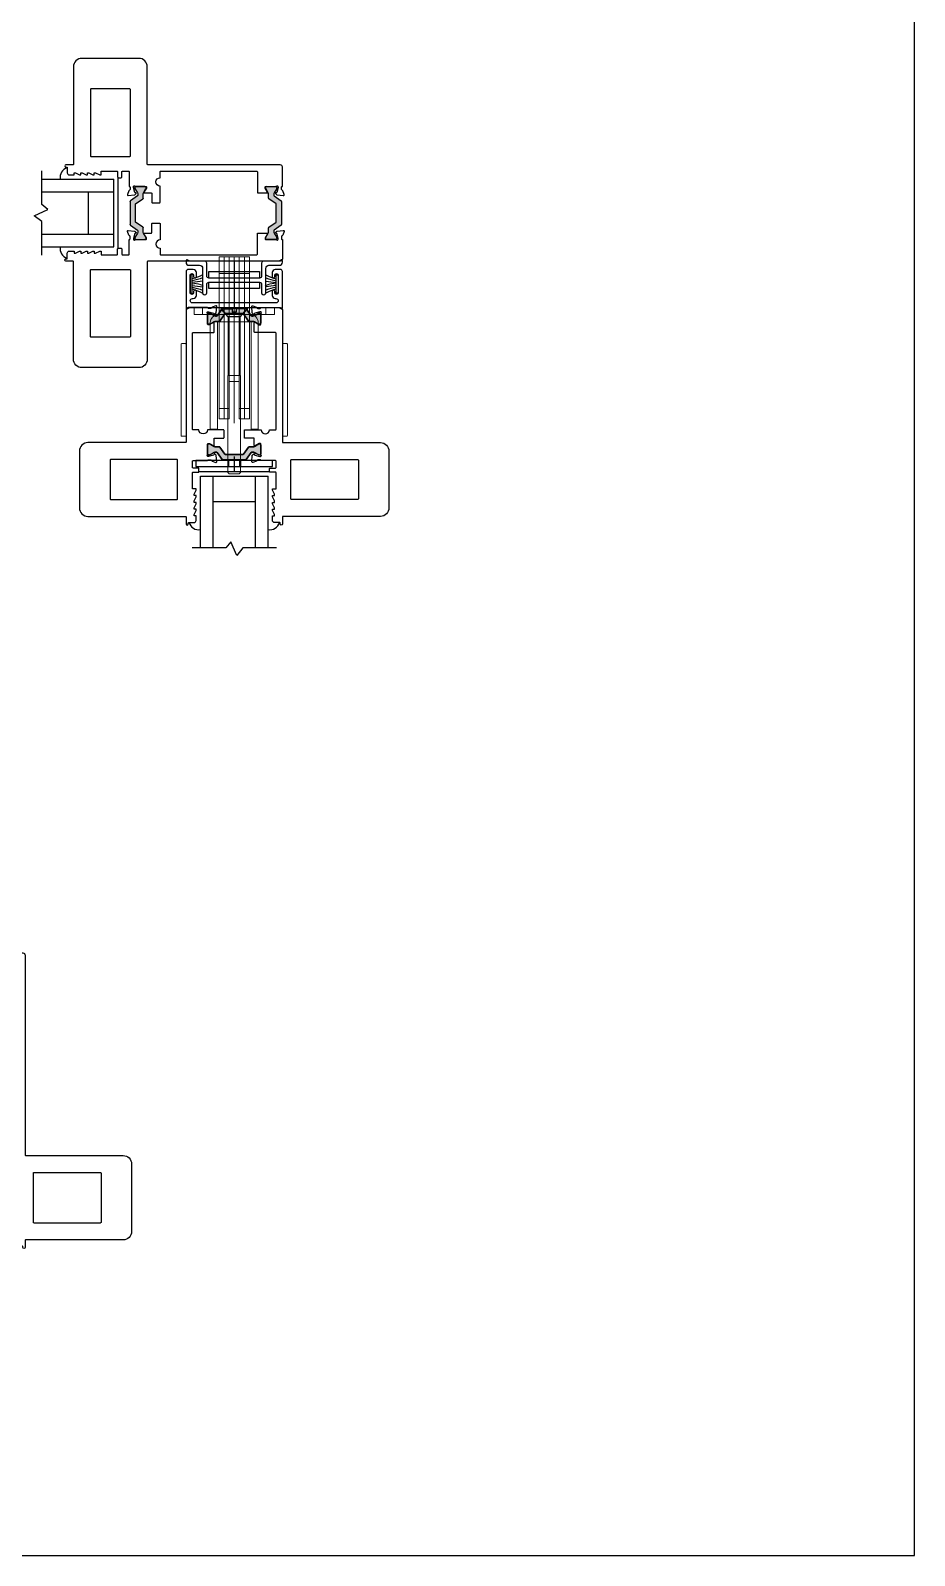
# Model space of a CAD drawing. Extents: x -60 to 43, y -8 to 33.
# Drawn here: x -3.27 to 9.82, y -7.82 to 14.77 of the extents above; entities that cross this region are included whole.
import ezdxf

# ---------------------------------------------------------------- set-up
doc = ezdxf.new("R2010")
doc.units = 0
doc.header["$LTSCALE"] = 0.25
doc.header["$MEASUREMENT"] = 0
doc.layers.get('0').update_dxf_attribs({"linetype": 'CONTINUOUS'})
for name, color, linetype in [('GLASS-VINYL', 7, 'CONTINUOUS'), ('Hardware', 7, 'CONTINUOUS'), ('I-STRUT', 7, 'CONTINUOUS'), ('SEAL', 7, 'CONTINUOUS'), ('TRACK', 7, 'CONTINUOUS'), ('VENT', 5, 'CONTINUOUS')]:
    doc.layers.add(name, color=color, linetype=linetype)
doc.layers.add('NO PLOT', color=40, linetype='CONTINUOUS', plot=False)
doc.styles.get("Standard").update_dxf_attribs({"font": 'simplex.shx'})

# ---------------------------------------------------------------- blocks, each defined once
blk = doc.blocks.new('*U63')
for centre, radius, start, end in [((-0.303, 1.135), 1.112, 287.4409, 295.9325), ((-0.19, 1.188), 1.16, 280.9256, 288.7507), ((-0.031, 1.124), 1.102, 273.1709, 281.1969), ((-0.031, -1.124), 1.102, 78.8031, 86.8291), ((-0.19, -1.188), 1.16, 71.2493, 79.0744), ((-0.303, -1.135), 1.112, 64.0675, 72.5591)]:
    blk.add_arc(centre, radius, start, end)
at = {"layer": 'SEAL'}
blk.add_lwpolyline([(0, -0.135), (0, 0.135), (0.03, 0.135), (0.03, -0.135)], close=True, dxfattribs=at)
at = {"layer": 'SEAL', "const_width": 0.015}
blk.add_lwpolyline([(0.03, 0, 0.219791), (0.196, 0.034)], format="xyb", dxfattribs=at)
at = {"flags": 9}
for tag, p in [('MANUFACTURER_PART_#', (0, -0.199)), ('FLEETWOOD_PART_#', (-0.001, -0.249))]:
    blk.add_attdef(tag, p, '', height=0.0312, dxfattribs=at)
blk = doc.blocks.new('24889_20mmX6mm_Std_I-Strut')
at = {"layer": 'I-STRUT'}
h = blk.add_hatch(color=256, dxfattribs=at)
h.dxf.hatch_style = 1
h.paths.add_polyline_path([(0.252, 0.109, -0.103471), (0.256, 0.112, -0.13774), (0.262, 0.114), (0.276, 0.114, -0.131652), (0.299, 0.108), (0.362, 0.072, 0.131652), (0.366, 0.071), (0.378, 0.071, 0.414214), (0.394, 0.087), (0.394, 0.22, 0.414214), (0.378, 0.236), (0.366, 0.236, 0.131652), (0.362, 0.235), (0.299, 0.199, -0.131652), (0.276, 0.193), (0.221, 0.193, 0.244698), (0.211, 0.188), (0.137, 0.082, -0.244698), (0.131, 0.079), (-0.131, 0.079, -0.244698), (-0.137, 0.082), (-0.211, 0.188, 0.244698), (-0.221, 0.193), (-0.276, 0.193, -0.131652), (-0.299, 0.199), (-0.323, 0.213), (-0.362, 0.235, 0.131652), (-0.366, 0.236), (-0.378, 0.236, 0.414214), (-0.394, 0.22), (-0.394, 0.087, 0.414214), (-0.378, 0.071), (-0.366, 0.071, 0.131652), (-0.362, 0.072), (-0.323, 0.094), (-0.299, 0.108, -0.131652), (-0.276, 0.114), (-0.262, 0.114, -0.244698), (-0.252, 0.109), (-0.179, 0.005, 0.244698), (-0.17, 0), (0.17, 0, 0.244698), (0.179, 0.005)])
for p, q in [((-0.378, 0.236), (-0.366, 0.236)), ((-0.362, 0.235), (-0.323, 0.213)), ((0.299, 0.199), (0.362, 0.235)), ((0.366, 0.236), (0.378, 0.236)), ((-0.394, 0.087), (-0.394, 0.22)), ((-0.366, 0.071), (-0.378, 0.071)), ((-0.323, 0.094), (-0.362, 0.072)), ((-0.323, 0.213), (-0.299, 0.199)), ((-0.299, 0.108), (-0.323, 0.094)), ((-0.276, 0.193), (-0.221, 0.193)), ((-0.262, 0.114), (-0.276, 0.114)), ((-0.179, 0.005), (-0.252, 0.109)), ((-0.211, 0.188), (-0.137, 0.082)), ((0.17, 0), (-0.17, 0)), ((-0.131, 0.079), (0.131, 0.079)), ((0.137, 0.082), (0.211, 0.188)), ((0.252, 0.109), (0.179, 0.005)), ((0.221, 0.193), (0.276, 0.193)), ((0.276, 0.114), (0.262, 0.114)), ((0.362, 0.072), (0.299, 0.108)), ((0.378, 0.071), (0.366, 0.071)), ((0.394, 0.22), (0.394, 0.087))]:
    blk.add_line(p, q, dxfattribs=at)
for centre, radius, start, end in [((-0.378, 0.22), 0.0157, 90, 180), ((-0.366, 0.228), 0.00827, 60, 90), ((0.366, 0.228), 0.00827, 90, 120), ((0.378, 0.22), 0.0157, 360, 90), ((-0.378, 0.087), 0.0157, 180, 270), ((-0.366, 0.079), 0.00827, 270, 300), ((-0.276, 0.24), 0.0472, 240, 270), ((-0.276, 0.067), 0.0472, 90, 120), ((-0.262, 0.102), 0.0118, 35, 90), ((-0.221, 0.181), 0.0118, 35, 90), ((-0.17, 0.012), 0.0118, 215, 270), ((-0.131, 0.087), 0.00787, 215, 270), ((0.131, 0.087), 0.00787, 270, 325), ((0.17, 0.012), 0.0118, 270, 325), ((0.221, 0.181), 0.0118, 90, 145), ((0.262, 0.102), 0.0118, 121.3703, 145), ((0.262, 0.102), 0.0118, 90, 121.3703), ((0.276, 0.24), 0.0472, 270, 300), ((0.276, 0.067), 0.0472, 60, 90), ((0.366, 0.079), 0.00827, 240, 270), ((0.378, 0.087), 0.0157, 270, 360)]:
    blk.add_arc(centre, radius, start, end, dxfattribs=at)
blk = doc.blocks.new('3779-1_HP-T_Archetype_Narrow_Lock_Stile_Component-1')
for points in [[(2.968, -1.753, 0.414214), (3.093, -1.628), (3.093, -0.185, -0.414214), (3.103, -0.175), (3.205, -0.175, 1), (3.205, -0.143), (3.195, -0.143, -0.414214), (3.185, -0.133), (3.185, -0.058, 0.414214), (3.154, -0.027), (3.085, -0.027), (3.085, -0.057), (3.065, -0.057), (3.005, -0.027), (2.985, -0.027), (2.985, -0.057), (2.965, -0.057), (2.905, -0.027), (2.885, -0.027), (2.885, -0.057), (2.865, -0.057), (2.805, -0.027), (2.785, -0.027), (2.785, -0.057), (2.765, -0.057), (2.705, -0.027), (2.685, -0.027), (2.685, -0.082), (2.449, -0.082, -0.414214), (2.439, -0.072), (2.439, 0.005, 0.414214), (2.429, 0.015), (2.387, 0.015, 0.414214), (2.377, 0.005), (2.377, -0.072, -0.414214), (2.367, -0.082), (2.277, -0.082, -0.414214), (2.267, -0.072), (2.267, 0.144, -0.414214), (2.255, 0.155), (2.255, 0.19, -0.359508), (2.265, 0.202, 0.263725), (2.274, 0.209), (2.293, 0.264), (2.293, 0.264, 0.548619), (2.281, 0.279), (2.19, 0.271, 0.176327), (2.183, 0.268), (2.169, 0.254, 0.57735), (2.172, 0.241), (2.176, 0.24, -0.267949), (2.185, 0.232), (2.204, 0.159, -0.065543), (2.204, 0.156), (2.204, 0.148, -0.6885), (2.184, 0.14, 0.213422), (2.175, 0.144), (2.023, 0.144, -0.414214), (2.011, 0.155), (2.011, 0.164, -0.137872), (2.013, 0.17), (2.049, 0.229, 0.585524), (2.042, 0.241), (1.94, 0.241, -0.414214), (1.935, 0.246), (1.935, 0.377, 0.414214), (1.925, 0.387), (1.82, 0.387, 0.414214), (1.81, 0.377), (1.81, 0.14, -1), (1.81, 0.015), (1.81, -0.072, -0.414214), (1.8, -0.082), (0.38, -0.082, -0.406968), (0.37, -0.072), (0.37, 0.231, 0.414214), (0.36, 0.241), (0.225, 0.241, 0.585524), (0.218, 0.229), (0.254, 0.17, -0.137872), (0.256, 0.164), (0.256, 0.155, -0.414214), (0.244, 0.144), (0.092, 0.144, 0.213422), (0.083, 0.14, -0.6885), (0.063, 0.148), (0.063, 0.156, -0.065543), (0.063, 0.159), (0.082, 0.232, -0.267949), (0.091, 0.24), (0.095, 0.241, 0.57735), (0.098, 0.254), (0.084, 0.268, 0.176327), (0.077, 0.271), (-0.014, 0.279, 0.548619), (-0.026, 0.264), (-0.026, 0.264), (-0.007, 0.209, 0.263725), (0.002, 0.202, -0.359508), (0.012, 0.19), (0.012, 0.155, -0.414214), (0, 0.144), (0, -0.144, 0.414214), (0.031, -0.175), (1.99, -0.175, -0.414214), (2, -0.185), (2, -1.628, 0.414214), (2.125, -1.753)], [(2.25, -0.31), (2.25, -1.29, 0.414214), (2.26, -1.3), (2.833, -1.3, 0.414214), (2.843, -1.29), (2.843, -0.31, 0.414214), (2.833, -0.3), (2.26, -0.3, 0.414214)]]:
    blk.add_lwpolyline(points, format="xyb", close=True)
blk = doc.blocks.new('3779-HP2-T-Archetype_Narrow_Lock_Stile')
at = {"xscale": -1, "rotation": 180}
blk.add_blockref('3779-1_HP-T_Archetype_Narrow_Lock_Stile_Component-1', (0.058, 0.538), dxfattribs=at)
blk.add_blockref('3779-1_HP-T_Archetype_Narrow_Lock_Stile_Component-1', (0.058, -0.538))
at = {"layer": 'I-STRUT', "rotation": 270}
blk.add_blockref('24889_20mmX6mm_Std_I-Strut', (0.07, 0), dxfattribs=at)
at = {"layer": 'I-STRUT', "xscale": -1, "rotation": 90}
blk.add_blockref('24889_20mmX6mm_Std_I-Strut', (2.313, 0), dxfattribs=at)
blk = doc.blocks.new('HP2-T-Archetype-Narrow-Lock-Stile')
at = {"color": 7, "linetype": 'Continuous', "lineweight": 15}
for p, q in [((0.806, 0.778), (0.806, 0.723)), ((0.931, 0.788), (0.816, 0.788)), ((2.056, 0.788), (0.931, 0.788)), ((2.171, 0.788), (2.056, 0.788)), ((2.181, 0.778), (2.181, 0.723)), ((0.273, 0.594), (0.378, 0.594)), ((0.273, 0.469), (0.273, 0.594)), ((0.378, 0.469), (0.273, 0.469)), ((0.273, -0.469), (0.273, 0.469)), ((0.378, 0.594), (0.378, 0.469)), ((0.378, -0.469), (0.378, 0.469)), ((0.483, -0.237), (0.483, 0.236)), ((2.073, 0.355), (0.497, 0.355)), ((0.497, 0.25), (2.073, 0.25)), ((2.059, 0.25), (1.659, 0.25)), ((2.073, 0.25), (2.073, 0.355)), ((-0.479, 0.225), (-0.479, -0.225)), ((-0.479, 0.225), (1.921, 0.225)), ((1.921, 0.15), (-0.479, 0.15)), ((1.921, 0.075), (-0.479, 0.075)), ((-0.229, -0.225), (-0.229, 0.225)), ((0.412, 0.089), (1.282, 0.089)), ((1.369, 0.075), (1.369, -0.075)), ((1.771, 0.225), (1.771, 0.075)), ((1.921, 0.225), (1.921, 0.075)), ((1.369, 0), (-0.479, 0)), ((-0.479, -0.075), (1.921, -0.075)), ((-0.479, -0.15), (1.921, -0.15)), ((1.921, -0.225), (-0.479, -0.225)), ((0.019, 0), (1.985, 0)), ((0.412, -0.089), (1.282, -0.089)), ((1.771, -0.075), (1.771, -0.225)), ((1.921, -0.075), (1.921, -0.225)), ((2.073, -0.25), (0.497, -0.25)), ((0.497, -0.355), (2.073, -0.355)), ((2.059, -0.25), (1.659, -0.25)), ((2.073, -0.25), (2.073, -0.355)), ((0.273, -0.469), (0.378, -0.469)), ((0.273, -0.594), (0.273, -0.469)), ((0.378, -0.594), (0.273, -0.594)), ((0.378, -0.469), (0.378, -0.594)), ((0.806, -0.778), (0.806, -0.723)), ((0.931, -0.788), (0.816, -0.788)), ((2.056, -0.788), (0.931, -0.788)), ((2.171, -0.788), (2.056, -0.788)), ((2.181, -0.778), (2.181, -0.723))]:
    blk.add_line(p, q, dxfattribs=at)
at = {"color": 7, "ltscale": 0.5}
for p, q in [((0.366, 0.125), (0.273, 0.205)), ((2.54, 0.095), (2.63, 0.095)), ((2.555, 0.08), (2.54, 0.095)), ((2.615, 0.08), (2.555, 0.08)), ((2.615, 0.08), (2.63, 0.095)), ((0.273, -0.206), (0.366, -0.125)), ((2.54, -0.095), (2.555, -0.08)), ((2.54, -0.095), (2.63, -0.095)), ((2.555, -0.08), (2.615, -0.08)), ((2.63, -0.095), (2.615, -0.08))]:
    blk.add_line(p, q, dxfattribs=at)
at = {"color": 7}
for p, q in [((0.412, 0.089), (0.291, 0.192)), ((0.291, 0.192), (0.291, 0.03)), ((0.291, 0.03), (0.344, 0.03)), ((0.344, -0.03), (0.344, 0.03)), ((0.412, -0.089), (0.412, 0.089)), ((-0.414, 0), (0.273, 0)), ((0.291, -0.193), (0.291, -0.03)), ((0.291, -0.03), (0.344, -0.03)), ((0.412, -0.089), (0.291, -0.193))]:
    blk.add_line(p, q, dxfattribs=at)
at = {"color": 7, "ltscale": 0.3}
blk.add_line((2.48, 0), (2.69, 0), dxfattribs=at)
at = {"color": 7}
blk.add_lwpolyline([(2.54, 0.568), (2.63, 0.568), (2.63, -0.568), (2.54, -0.568)], close=True, dxfattribs=at)
at = {"color": 7, "linetype": 'Continuous', "lineweight": 15}
blk.add_lwpolyline([(2.717, -0.093), (1.282, -0.093), (1.282, 0.093), (2.717, 0.093), (2.735, 0.075), (2.735, -0.075)], close=True, dxfattribs=at)
for centre, radius, start, end in [((0.816, 0.778), 0.01, 90, 180), ((0.816, 0.723), 0.01, 180, 270), ((2.171, 0.778), 0.01, 0, 90), ((2.171, 0.723), 0.01, 270, 0), ((0.497, 0.236), 0.118, 90, 180), ((0.497, 0.236), 0.0135, 90, 180), ((0.497, -0.237), 0.119, 180, 270), ((0.497, -0.237), 0.0135, 180, 270), ((0.816, -0.723), 0.01, 90, 180), ((0.816, -0.778), 0.01, 180, 270), ((2.171, -0.723), 0.01, 0, 90), ((2.171, -0.778), 0.01, 270, 0)]:
    blk.add_arc(centre, radius, start, end, dxfattribs=at)
blk.add_blockref('3779-HP2-T-Archetype_Narrow_Lock_Stile', (0.216, 0))
at = {"layer": 'I-STRUT', "xscale": -1, "rotation": 270}
blk.add_blockref('24889_20mmX6mm_Std_I-Strut', (0.285, 0), dxfattribs=at)
at = {"layer": 'I-STRUT', "rotation": 90.00000000000001}
blk.add_blockref('24889_20mmX6mm_Std_I-Strut', (2.528, 0), dxfattribs=at)
blk = doc.blocks.new('Archetype_Latch_Thermal')
at = {"layer": 'Hardware'}
for p, q in [((2.803, 0.355), (0.213, 0.355)), ((0.213, 0.25), (2.803, 0.25)), ((1.078, 0.235), (0.973, 0.235)), ((0.973, -0.145), (0.973, 0.235)), ((1.078, -0.145), (1.078, 0.235)), ((2.803, 0.25), (2.803, 0.355)), ((-0.815, 0.225), (2.204, 0.225)), ((-0.815, 0.225), (-0.815, -0.225)), ((-0.815, 0.15), (2.204, 0.15)), ((-0.815, 0.075), (2.204, 0.075)), ((-0.815, 0), (1.652, 0)), ((-0.565, -0.225), (-0.565, 0.225)), ((0.096, 0.193), (0.096, 0.03)), ((0.217, 0.089), (0.096, 0.193)), ((0.096, 0.03), (0.149, 0.03)), ((0.149, 0.03), (0.149, -0.03)), ((0.183, -0.22), (0.183, 0.22)), ((0.217, 0.089), (1.565, 0.089)), ((0.217, 0.089), (0.217, -0.089)), ((0.647, -0.225), (0.647, 0.225)), ((1.565, 0.093), (3.503, 0.093)), ((1.565, 0.093), (1.565, -0.093)), ((1.652, -0.075), (1.652, 0.075)), ((2.204, 0.225), (2.204, 0.075)), ((3.503, 0.093), (3.521, 0.075)), ((3.521, 0.075), (3.521, -0.075)), ((-0.815, -0.075), (2.204, -0.075)), ((-0.815, -0.15), (2.204, -0.15)), ((-0.815, -0.225), (2.204, -0.225)), ((0.096, -0.192), (0.096, -0.03)), ((0.096, -0.03), (0.149, -0.03)), ((0.217, -0.089), (0.096, -0.192)), ((0.217, -0.089), (1.565, -0.089)), ((1.565, -0.093), (3.503, -0.093)), ((2.204, -0.075), (2.204, -0.225)), ((3.503, -0.093), (3.521, -0.075)), ((2.803, -0.25), (0.213, -0.25)), ((0.213, -0.355), (2.803, -0.355)), ((2.803, -0.355), (2.803, -0.25))]:
    blk.add_line(p, q, dxfattribs=at)
at = {"layer": 'Hardware', "ltscale": 0.5}
for p, q in [((0.078, 0.206), (0.171, 0.125)), ((0.171, -0.125), (0.078, -0.205))]:
    blk.add_line(p, q, dxfattribs=at)
at = {"layer": 'Hardware', "ltscale": 0.3}
blk.add_line((0.217, 0), (0.852, 0), dxfattribs=at)
at = {"layer": 'Hardware'}
for points in [[(0.078, 0.531), (-0.012, 0.531), (-0.012, -0.531), (0.078, -0.531)], [(3.315, -0.58), (3.395, -0.58), (3.395, 0.58), (3.315, 0.58)]]:
    blk.add_lwpolyline(points, close=True, dxfattribs=at)
for centre, radius, start, end in [((0.213, 0.22), 0.135, 90, 180), ((0.213, 0.22), 0.03, 90, 180), ((0.213, -0.22), 0.135, 180, 270), ((0.213, -0.22), 0.03, 180, 270), ((0.868, -0.145), 0.105, 270, 360), ((0.868, -0.145), 0.21, 330, 360)]:
    blk.add_arc(centre, radius, start, end, dxfattribs=at)
blk = doc.blocks.new('HP2-T-Archetype-Lock-Stile')
for points in [[(4.398, 2.291, -0.414214), (4.523, 2.166), (4.523, 0.723, 0.414214), (4.533, 0.713), (4.635, 0.713, -1), (4.635, 0.681), (4.625, 0.681, 0.414214), (4.615, 0.671), (4.615, 0.596, -0.414214), (4.584, 0.565), (4.515, 0.565), (4.515, 0.595), (4.495, 0.595), (4.435, 0.565), (4.415, 0.565), (4.415, 0.595), (4.395, 0.595), (4.335, 0.565), (4.315, 0.565), (4.315, 0.595), (4.295, 0.595), (4.235, 0.565), (4.215, 0.565), (4.215, 0.595), (4.195, 0.595), (4.135, 0.565), (4.115, 0.565), (4.115, 0.62), (3.782, 0.62, 0.414214), (3.772, 0.61), (3.772, 0.533, -0.414214), (3.762, 0.523), (3.72, 0.523, -0.414214), (3.71, 0.533), (3.71, 0.61, 0.414214), (3.7, 0.62), (3.61, 0.62, 0.414214), (3.6, 0.61), (3.6, 0.394, 0.414214), (3.589, 0.382), (3.589, 0.348, 0.359508), (3.598, 0.336, -0.263725), (3.607, 0.329), (3.627, 0.274), (3.627, 0.274, -0.548619), (3.615, 0.258), (3.523, 0.266, -0.176327), (3.516, 0.27), (3.502, 0.284, -0.57735), (3.505, 0.297), (3.51, 0.298, 0.267949), (3.518, 0.306), (3.537, 0.378, 0.065543), (3.538, 0.381), (3.538, 0.39, 0.6885), (3.517, 0.398, -0.213422), (3.509, 0.394), (3.356, 0.394, 0.414214), (3.345, 0.382), (3.345, 0.374, 0.137872), (3.346, 0.368), (3.382, 0.309, -0.585524), (3.376, 0.297), (3.263, 0.297, 0.414214), (3.258, 0.292), (3.258, 0.161, -0.414214), (3.248, 0.151), (3.143, 0.151, -0.414214), (3.133, 0.161), (3.133, 0.398, 1), (3.133, 0.523), (3.133, 0.61, 0.414214), (3.123, 0.62), (0.653, 0.62, 0.406968), (0.643, 0.61), (0.643, 0.307, -0.414214), (0.633, 0.297), (0.498, 0.297, -0.585524), (0.491, 0.309), (0.527, 0.368, 0.137872), (0.529, 0.374), (0.529, 0.382, 0.414214), (0.517, 0.394), (0.365, 0.394, -0.213422), (0.356, 0.398, 0.6885), (0.336, 0.39), (0.336, 0.381, 0.065543), (0.336, 0.378), (0.356, 0.306, 0.267949), (0.364, 0.298), (0.368, 0.297, -0.57735), (0.372, 0.284), (0.358, 0.27, -0.176327), (0.351, 0.266), (0.259, 0.258, -0.548619), (0.247, 0.274), (0.247, 0.274), (0.267, 0.329, -0.263725), (0.276, 0.336, 0.359508), (0.285, 0.348), (0.285, 0.382, 0.414214), (0.273, 0.394), (0.273, 0.682, -0.414214), (0.305, 0.713), (3.263, 0.713, 0.414214), (3.273, 0.723), (3.273, 2.166, -0.414214), (3.398, 2.291)], [(3.523, 0.848), (3.523, 1.828, -0.414214), (3.533, 1.838), (4.263, 1.838, -0.414214), (4.273, 1.828), (4.273, 0.848, -0.414214), (4.263, 0.838), (3.533, 0.838, -0.414214)], [(4.398, -2.291, 0.414214), (4.523, -2.166), (4.523, -0.723, -0.414214), (4.533, -0.713), (4.635, -0.713, 1), (4.635, -0.681), (4.625, -0.681, -0.414214), (4.615, -0.671), (4.615, -0.596, 0.414214), (4.584, -0.565), (4.515, -0.565), (4.515, -0.595), (4.495, -0.595), (4.435, -0.565), (4.415, -0.565), (4.415, -0.595), (4.395, -0.595), (4.335, -0.565), (4.315, -0.565), (4.315, -0.595), (4.295, -0.595), (4.235, -0.565), (4.215, -0.565), (4.215, -0.595), (4.195, -0.595), (4.135, -0.565), (4.115, -0.565), (4.115, -0.62), (3.782, -0.62, -0.414214), (3.772, -0.61), (3.772, -0.533, 0.414214), (3.762, -0.523), (3.72, -0.523, 0.414214), (3.71, -0.533), (3.71, -0.61, -0.414214), (3.7, -0.62), (3.61, -0.62, -0.414214), (3.6, -0.61), (3.6, -0.394, -0.414214), (3.589, -0.382), (3.589, -0.348, -0.359508), (3.598, -0.336, 0.263725), (3.607, -0.329), (3.627, -0.274), (3.627, -0.274, 0.548619), (3.615, -0.258), (3.523, -0.266, 0.176327), (3.516, -0.27), (3.502, -0.284, 0.57735), (3.505, -0.297), (3.51, -0.298, -0.267949), (3.518, -0.306), (3.537, -0.378, -0.065543), (3.538, -0.381), (3.538, -0.39, -0.6885), (3.517, -0.398, 0.213422), (3.509, -0.394), (3.356, -0.394, -0.414214), (3.345, -0.382), (3.345, -0.374, -0.137872), (3.346, -0.368), (3.382, -0.309, 0.585524), (3.376, -0.297), (3.263, -0.297, -0.414214), (3.258, -0.292), (3.258, -0.16, 0.414214), (3.248, -0.15), (3.143, -0.15, 0.414214), (3.133, -0.16), (3.133, -0.397, -1), (3.133, -0.522), (3.133, -0.61, -0.414214), (3.123, -0.62), (0.653, -0.62, -0.406968), (0.643, -0.61), (0.643, -0.307, 0.414214), (0.633, -0.297), (0.498, -0.297, 0.585524), (0.491, -0.309), (0.527, -0.368, -0.137872), (0.529, -0.374), (0.529, -0.382, -0.414214), (0.517, -0.394), (0.365, -0.394, 0.213422), (0.356, -0.398, -0.6885), (0.336, -0.39), (0.336, -0.381, -0.065543), (0.336, -0.378), (0.356, -0.306, -0.267949), (0.364, -0.298), (0.368, -0.297, 0.57735), (0.372, -0.284), (0.358, -0.27, 0.176327), (0.351, -0.266), (0.259, -0.258, 0.548619), (0.247, -0.274), (0.247, -0.274), (0.267, -0.329, 0.263725), (0.276, -0.336, -0.359508), (0.285, -0.348), (0.285, -0.382, -0.414214), (0.273, -0.394), (0.273, -0.682, 0.414214), (0.305, -0.713), (3.263, -0.713, -0.414214), (3.273, -0.723), (3.273, -2.166, 0.414214), (3.398, -2.291)], [(3.523, -0.848), (3.523, -1.828, 0.414214), (3.533, -1.838), (4.263, -1.838, 0.414214), (4.273, -1.828), (4.273, -0.848, 0.414214), (4.263, -0.838), (3.533, -0.838, 0.414214)]]:
    blk.add_lwpolyline(points, format="xyb", close=True)
blk.add_blockref('Archetype_Latch_Thermal', (0.285, 0))
at = {"layer": 'I-STRUT', "xscale": -1, "rotation": 270}
blk.add_blockref('24889_20mmX6mm_Std_I-Strut', (0.285, 0), dxfattribs=at)
at = {"layer": 'I-STRUT', "rotation": 90.00000000000001}
blk.add_blockref('24889_20mmX6mm_Std_I-Strut', (3.59, 0), dxfattribs=at)
blk = doc.blocks.new('Yoke Strike Plate')
for points in [[(-0.094, -0.375), (-0.094, 0.375), (0, 0.375), (0, -0.375)], [(0.062, -0.375), (0.062, 0.375), (0.156, 0.375), (0.156, -0.375)]]:
    blk.add_lwpolyline(points, close=True)

msp = doc.modelspace()

# ---------------------------------------------------------------- linework, layer by layer
at = {"color": 5}
msp.add_lwpolyline([(0.21244, 10.88945), (0.21244, 11.25045, -0.41421356), (0.25844, 11.29645), (0.41144, 11.29645, 0.41421356), (0.45744, 11.34245), (0.45744, 11.36345, 0.65093753), (0.43236, 11.37456, -0.18645156), (0.39068, 11.35845), (0.18144, 11.35845, 0.41421356), (0.15044, 11.32745), (0.15044, 11.13945, -0.41421356), (0.11944, 11.10845), (-0.63056, 11.10845, -0.41421356), (-0.66156, 11.13945), (-0.66156, 11.32745, 0.41421356), (-0.69256, 11.35845), (-0.90179, 11.35845, -0.18645156), (-0.94347, 11.37456, 0.65093753), (-0.96856, 11.36345), (-0.96856, 11.34245, 0.41421356), (-0.92256, 11.29645), (-0.76956, 11.29645, -0.41421356), (-0.72356, 11.25045), (-0.72356, 10.88945, 1.00000653), (-0.66156, 10.88945), (-0.66156, 11.01545, -0.41421356), (-0.63056, 11.04645), (0.11944, 11.04645, -0.41421356), (0.15044, 11.01545), (0.15044, 10.88945, 1.00000653)], format="xyb", close=True, dxfattribs=at)
msp.add_lwpolyline([(-0.90656, 10.88995), (-0.90656, 11.14995, -1), (-0.85656, 11.14995), (-0.85656, 11.12995, 1.00000878), (-0.81656, 11.12995), (-0.81656, 11.18895, 0.41421356), (-0.86256, 11.23495), (-0.93756, 11.23495, 0.41421356), (-0.96856, 11.20395), (-0.96856, 10.66595, 0.65093753), (-0.94347, 10.65485, -0.18645156), (-0.90179, 10.67095), (-0.25556, 10.67095), (0.39068, 10.67095, -0.18645156), (0.43236, 10.65485, 0.65093753), (0.45744, 10.66595), (0.45744, 11.20395, 0.41421356), (0.42644, 11.23495), (0.35144, 11.23495, 0.41421356), (0.30544, 11.18895), (0.30544, 11.12995, 1.00000878), (0.34544, 11.12995), (0.34544, 11.14995, -1), (0.39544, 11.14995), (0.39544, 10.88995, -1), (0.34544, 10.88995), (0.34544, 10.90995, 1.00000878), (0.30544, 10.90995), (0.30544, 10.85095, 0.41421356), (0.35144, 10.80495), (0.36244, 10.80495, -1), (0.36244, 10.73895), (-0.87356, 10.73895, -1), (-0.87356, 10.80495), (-0.86256, 10.80495, 0.41421356), (-0.81656, 10.85095), (-0.81656, 10.90995, 1.00000878), (-0.85656, 10.90995), (-0.85656, 10.88995, -1), (-0.90656, 10.88995)], format="xyb", dxfattribs=at)
at = {"layer": 'GLASS-VINYL'}
for p, q in [((-3.10382, 12.57145), (-2.04006, 12.57145)), ((-2.04006, 11.57145), (-2.04006, 12.57145)), ((-1.97506, 11.54812), (-1.97506, 12.59478)), ((-3.10382, 12.38395), (-2.04006, 12.38395)), ((-2.41506, 11.75895), (-2.41506, 12.38395)), ((-3.10382, 11.75895), (-2.04006, 11.75895)), ((-3.10382, 11.57145), (-2.04006, 11.57145)), ((0.26778, 8.23845), (-0.77889, 8.23845)), ((-0.75556, 8.17345), (0.24444, 8.17345)), ((-0.75556, 7.10968), (-0.75556, 8.17345)), ((-0.56806, 7.10968), (-0.56806, 8.17345)), ((0.05694, 7.10968), (0.05694, 8.17345)), ((0.24444, 7.10968), (0.24444, 8.17345)), ((-0.56806, 7.79845), (0.05694, 7.79845))]:
    msp.add_line(p, q, dxfattribs=at)
for points in [[(-3.10382, 11.44645), (-3.10382, 11.94645), (-3.21806, 12.03072), (-3.01418, 12.12218), (-3.10382, 12.19645), (-3.10382, 12.69645)], [(0.36944, 7.10968), (-0.13056, 7.10968), (-0.21482, 6.99545), (-0.30628, 7.19933), (-0.38056, 7.10968), (-0.88056, 7.10968)]]:
    msp.add_lwpolyline(points, dxfattribs=at)
for centre, start, end in [((-2.68199, 12.59598), 107.354231, 189.24028), ((-2.68199, 11.54692), 170.75972, 252.645769), ((-0.78009, 7.53152), 197.354231, 279.24028), ((0.26897, 7.53152), 260.75972, 342.645769)]:
    msp.add_arc(centre, 0.15276, start, end, dxfattribs=at)
at = {"layer": 'NO PLOT'}
msp.add_lwpolyline([(9.81584, 33.43224), (-19.93616, 33.43224), (-19.93616, -7.81576), (9.81584, -7.81576)], close=True, dxfattribs=at)

# ---------------------------------------------------------------- block references
at = {"layer": 'SEAL', "xscale": -1, "rotation": 180}
msp.add_blockref('*U63', (-0.90656, 11.01995), dxfattribs=at)
at = {"layer": 'SEAL', "rotation": 180}
msp.add_blockref('*U63', (0.39544, 11.01995), dxfattribs=at)
at = {"layer": 'TRACK', "rotation": 90}
msp.add_blockref('Yoke Strike Plate', (-0.25556, 11.04645), dxfattribs=at)
at = {"layer": 'VENT', "rotation": 180}
msp.add_blockref('3779-HP2-T-Archetype_Narrow_Lock_Stile', (0.51523, 12.07145), dxfattribs=at)
at = {"layer": 'VENT', "xscale": -1, "rotation": 90}
for name, p in [('HP2-T-Archetype-Narrow-Lock-Stile', (-0.25556, 10.94434)), ('HP2-T-Archetype-Lock-Stile', (-4.0661, 1.38256))]:
    msp.add_blockref(name, p, dxfattribs=at)

doc.saveas('drawing.dxf')
